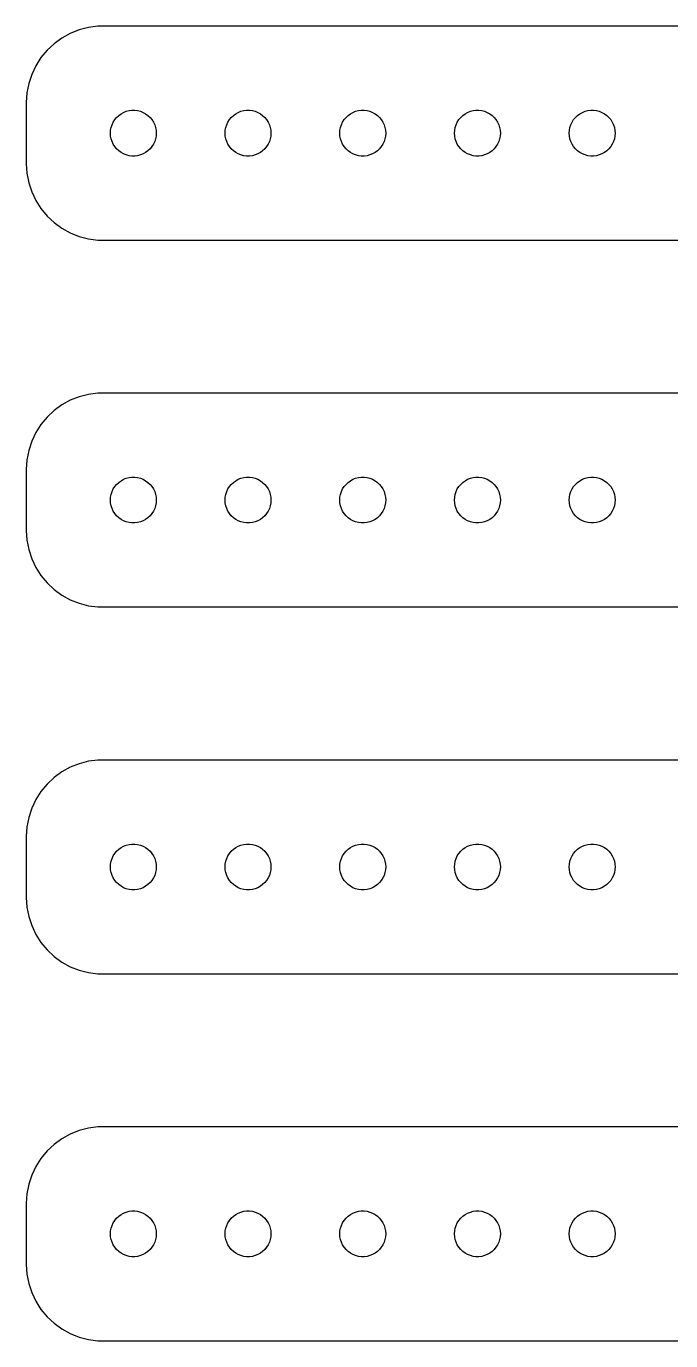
# Model space of a CAD drawing. Header units: metres. Extents: x -90 to 90, y 65 to 151.
# Drawn here: x -89.5 to -47.4, y 65 to 151 of the extents above; entities that cross this region are included whole.
import ezdxf

# ---------------------------------------------------------------- set-up
doc = ezdxf.new("R2010")
doc.units = ezdxf.units.M

msp = doc.modelspace()

# ---------------------------------------------------------------- linework, layer by layer
for p, q in [((-86.6289, 150.524), (-87.1791, 150.222)), ((-86.0451, 150.755), (-86.6289, 150.524)), ((-85.4369, 150.911), (-86.0451, 150.755)), ((-84.8139, 150.99), (-85.4369, 150.911)), ((84.8139, 150.99), (-84.8139, 150.99)), ((-87.6871, 149.853), (-88.1448, 149.423)), ((-87.1791, 150.222), (-87.6871, 149.853)), ((-88.5451, 148.939), (-88.8815, 148.409)), ((-88.1448, 149.423), (-88.5451, 148.939)), ((-88.8815, 148.409), (-89.1489, 147.841)), ((-89.3429, 147.243), (-89.4606, 146.627)), ((-89.1489, 147.841), (-89.3429, 147.243)), ((-89.4606, 146.627), (-89.5, 146)), ((-89.5, 146), (-89.5, 142)), ((-83.3037, 145.266), (-83.1387, 145.357)), ((-83.1387, 145.357), (-82.9635, 145.427)), ((-82.9635, 145.427), (-82.7811, 145.473)), ((-82.7811, 145.473), (-82.5942, 145.497)), ((-82.5942, 145.497), (-82.4058, 145.497)), ((-82.4058, 145.497), (-82.2189, 145.473)), ((-82.2189, 145.473), (-82.0365, 145.427)), ((-82.0365, 145.427), (-81.8613, 145.357)), ((-81.8613, 145.357), (-81.6963, 145.266)), ((-75.8037, 145.266), (-75.6387, 145.357)), ((-75.6387, 145.357), (-75.4635, 145.427)), ((-75.4635, 145.427), (-75.2811, 145.473)), ((-75.2811, 145.473), (-75.0942, 145.497)), ((-75.0942, 145.497), (-74.9058, 145.497)), ((-74.9058, 145.497), (-74.7189, 145.473)), ((-74.7189, 145.473), (-74.5365, 145.427)), ((-74.5365, 145.427), (-74.3613, 145.357)), ((-74.3613, 145.357), (-74.1963, 145.266)), ((-68.3037, 145.266), (-68.1387, 145.357)), ((-68.1387, 145.357), (-67.9635, 145.427)), ((-67.9635, 145.427), (-67.7811, 145.473)), ((-67.7811, 145.473), (-67.5942, 145.497)), ((-67.5942, 145.497), (-67.4058, 145.497)), ((-67.4058, 145.497), (-67.2189, 145.473)), ((-67.2189, 145.473), (-67.0365, 145.427)), ((-67.0365, 145.427), (-66.8613, 145.357)), ((-66.8613, 145.357), (-66.6963, 145.266)), ((-60.8037, 145.266), (-60.6387, 145.357)), ((-60.6387, 145.357), (-60.4635, 145.427)), ((-60.4635, 145.427), (-60.2811, 145.473)), ((-60.2811, 145.473), (-60.0942, 145.497)), ((-60.0942, 145.497), (-59.9058, 145.497)), ((-59.9058, 145.497), (-59.7189, 145.473)), ((-59.7189, 145.473), (-59.5365, 145.427)), ((-59.5365, 145.427), (-59.3613, 145.357)), ((-59.3613, 145.357), (-59.1963, 145.266)), ((-53.3037, 145.266), (-53.1387, 145.357)), ((-53.1387, 145.357), (-52.9635, 145.427)), ((-52.9635, 145.427), (-52.7811, 145.473)), ((-52.7811, 145.473), (-52.5942, 145.497)), ((-52.5942, 145.497), (-52.4058, 145.497)), ((-52.4058, 145.497), (-52.2189, 145.473)), ((-52.2189, 145.473), (-52.0365, 145.427)), ((-52.0365, 145.427), (-51.8613, 145.357)), ((-51.8613, 145.357), (-51.6963, 145.266)), ((-83.9529, 144.373), (-83.8947, 144.552)), ((-83.8947, 144.552), (-83.8145, 144.723)), ((-83.8145, 144.723), (-83.7135, 144.882)), ((-83.7135, 144.882), (-83.5934, 145.027)), ((-83.5934, 145.027), (-83.4561, 145.156)), ((-83.4561, 145.156), (-83.3037, 145.266)), ((-81.6963, 145.266), (-81.5439, 145.156)), ((-81.5439, 145.156), (-81.4065, 145.027)), ((-81.4065, 145.027), (-81.2865, 144.882)), ((-81.2865, 144.882), (-81.1855, 144.723)), ((-81.1855, 144.723), (-81.1053, 144.552)), ((-81.1053, 144.552), (-81.0471, 144.373)), ((-76.4529, 144.373), (-76.3947, 144.552)), ((-76.3947, 144.552), (-76.3145, 144.723)), ((-76.3145, 144.723), (-76.2135, 144.882)), ((-76.2135, 144.882), (-76.0934, 145.027)), ((-76.0934, 145.027), (-75.9561, 145.156)), ((-75.9561, 145.156), (-75.8037, 145.266)), ((-74.1963, 145.266), (-74.0439, 145.156)), ((-74.0439, 145.156), (-73.9065, 145.027)), ((-73.9065, 145.027), (-73.7865, 144.882)), ((-73.7865, 144.882), (-73.6855, 144.723)), ((-73.6855, 144.723), (-73.6053, 144.552)), ((-73.6053, 144.552), (-73.5471, 144.373)), ((-68.9529, 144.373), (-68.8947, 144.552)), ((-68.8947, 144.552), (-68.8145, 144.723)), ((-68.8145, 144.723), (-68.7135, 144.882)), ((-68.7135, 144.882), (-68.5934, 145.027)), ((-68.5934, 145.027), (-68.4561, 145.156)), ((-68.4561, 145.156), (-68.3037, 145.266)), ((-66.6963, 145.266), (-66.5439, 145.156)), ((-66.5439, 145.156), (-66.4065, 145.027)), ((-66.4065, 145.027), (-66.2865, 144.882)), ((-66.2865, 144.882), (-66.1855, 144.723)), ((-66.1855, 144.723), (-66.1053, 144.552)), ((-66.1053, 144.552), (-66.0471, 144.373)), ((-61.4529, 144.373), (-61.3947, 144.552)), ((-61.3947, 144.552), (-61.3145, 144.723)), ((-61.3145, 144.723), (-61.2135, 144.882)), ((-61.2135, 144.882), (-61.0934, 145.027)), ((-61.0934, 145.027), (-60.9561, 145.156)), ((-60.9561, 145.156), (-60.8037, 145.266)), ((-59.1963, 145.266), (-59.0439, 145.156)), ((-59.0439, 145.156), (-58.9065, 145.027)), ((-58.9065, 145.027), (-58.7865, 144.882)), ((-58.7865, 144.882), (-58.6855, 144.723)), ((-58.6855, 144.723), (-58.6053, 144.552)), ((-58.6053, 144.552), (-58.5471, 144.373)), ((-53.9529, 144.373), (-53.8947, 144.552)), ((-53.8947, 144.552), (-53.8145, 144.723)), ((-53.8145, 144.723), (-53.7135, 144.882)), ((-53.7135, 144.882), (-53.5934, 145.027)), ((-53.5934, 145.027), (-53.4561, 145.156)), ((-53.4561, 145.156), (-53.3037, 145.266)), ((-51.6963, 145.266), (-51.5439, 145.156)), ((-51.5439, 145.156), (-51.4065, 145.027)), ((-51.4065, 145.027), (-51.2865, 144.882)), ((-51.2865, 144.882), (-51.1855, 144.723)), ((-51.1855, 144.723), (-51.1053, 144.552)), ((-51.1053, 144.552), (-51.0471, 144.373)), ((-84, 144), (-83.9882, 144.188)), ((-83.9882, 143.812), (-84, 144)), ((-83.9882, 144.188), (-83.9529, 144.373)), ((-83.9529, 143.627), (-83.9882, 143.812)), ((-83.8947, 143.448), (-83.9529, 143.627)), ((-81.0471, 143.627), (-81.1053, 143.448)), ((-81.0471, 144.373), (-81.0118, 144.188)), ((-81.0118, 143.812), (-81.0471, 143.627)), ((-81.0118, 144.188), (-81, 144)), ((-81, 144), (-81.0118, 143.812)), ((-76.5, 144), (-76.4882, 144.188)), ((-76.4882, 143.812), (-76.5, 144)), ((-76.4882, 144.188), (-76.4529, 144.373)), ((-76.4529, 143.627), (-76.4882, 143.812)), ((-76.3947, 143.448), (-76.4529, 143.627)), ((-73.5471, 143.627), (-73.6053, 143.448)), ((-73.5471, 144.373), (-73.5118, 144.188)), ((-73.5118, 143.812), (-73.5471, 143.627)), ((-73.5118, 144.188), (-73.5, 144)), ((-73.5, 144), (-73.5118, 143.812)), ((-69, 144), (-68.9882, 144.188)), ((-68.9882, 143.812), (-69, 144)), ((-68.9882, 144.188), (-68.9529, 144.373)), ((-68.9529, 143.627), (-68.9882, 143.812)), ((-68.8947, 143.448), (-68.9529, 143.627)), ((-66.0471, 143.627), (-66.1053, 143.448)), ((-66.0471, 144.373), (-66.0118, 144.188)), ((-66.0118, 143.812), (-66.0471, 143.627)), ((-66.0118, 144.188), (-66, 144)), ((-66, 144), (-66.0118, 143.812)), ((-61.5, 144), (-61.4882, 144.188)), ((-61.4882, 143.812), (-61.5, 144)), ((-61.4882, 144.188), (-61.4529, 144.373)), ((-61.4529, 143.627), (-61.4882, 143.812)), ((-61.3947, 143.448), (-61.4529, 143.627)), ((-58.5471, 143.627), (-58.6053, 143.448)), ((-58.5471, 144.373), (-58.5118, 144.188)), ((-58.5118, 143.812), (-58.5471, 143.627)), ((-58.5118, 144.188), (-58.5, 144)), ((-58.5, 144), (-58.5118, 143.812)), ((-54, 144), (-53.9882, 144.188)), ((-53.9882, 143.812), (-54, 144)), ((-53.9882, 144.188), (-53.9529, 144.373)), ((-53.9529, 143.627), (-53.9882, 143.812)), ((-53.8947, 143.448), (-53.9529, 143.627)), ((-51.0471, 143.627), (-51.1053, 143.448)), ((-51.0471, 144.373), (-51.0118, 144.188)), ((-51.0118, 143.812), (-51.0471, 143.627)), ((-51.0118, 144.188), (-51, 144)), ((-51, 144), (-51.0118, 143.812)), ((-83.8145, 143.277), (-83.8947, 143.448)), ((-83.7135, 143.118), (-83.8145, 143.277)), ((-83.5934, 142.973), (-83.7135, 143.118)), ((-83.4561, 142.844), (-83.5934, 142.973)), ((-83.3037, 142.734), (-83.4561, 142.844)), ((-83.1387, 142.643), (-83.3037, 142.734)), ((-81.6963, 142.734), (-81.8613, 142.643)), ((-81.5439, 142.844), (-81.6963, 142.734)), ((-81.4065, 142.973), (-81.5439, 142.844)), ((-81.2865, 143.118), (-81.4065, 142.973)), ((-81.1855, 143.277), (-81.2865, 143.118)), ((-81.1053, 143.448), (-81.1855, 143.277)), ((-76.3145, 143.277), (-76.3947, 143.448)), ((-76.2135, 143.118), (-76.3145, 143.277)), ((-76.0934, 142.973), (-76.2135, 143.118)), ((-75.9561, 142.844), (-76.0934, 142.973)), ((-75.8037, 142.734), (-75.9561, 142.844)), ((-75.6387, 142.643), (-75.8037, 142.734)), ((-74.1963, 142.734), (-74.3613, 142.643)), ((-74.0439, 142.844), (-74.1963, 142.734)), ((-73.9065, 142.973), (-74.0439, 142.844)), ((-73.7865, 143.118), (-73.9065, 142.973)), ((-73.6855, 143.277), (-73.7865, 143.118)), ((-73.6053, 143.448), (-73.6855, 143.277)), ((-68.8145, 143.277), (-68.8947, 143.448)), ((-68.7135, 143.118), (-68.8145, 143.277)), ((-68.5934, 142.973), (-68.7135, 143.118)), ((-68.4561, 142.844), (-68.5934, 142.973)), ((-68.3037, 142.734), (-68.4561, 142.844)), ((-68.1387, 142.643), (-68.3037, 142.734)), ((-66.6963, 142.734), (-66.8613, 142.643)), ((-66.5439, 142.844), (-66.6963, 142.734)), ((-66.4065, 142.973), (-66.5439, 142.844)), ((-66.2865, 143.118), (-66.4065, 142.973)), ((-66.1855, 143.277), (-66.2865, 143.118)), ((-66.1053, 143.448), (-66.1855, 143.277)), ((-61.3145, 143.277), (-61.3947, 143.448)), ((-61.2135, 143.118), (-61.3145, 143.277)), ((-61.0934, 142.973), (-61.2135, 143.118)), ((-60.9561, 142.844), (-61.0934, 142.973)), ((-60.8037, 142.734), (-60.9561, 142.844)), ((-60.6387, 142.643), (-60.8037, 142.734)), ((-59.1963, 142.734), (-59.3613, 142.643)), ((-59.0439, 142.844), (-59.1963, 142.734)), ((-58.9065, 142.973), (-59.0439, 142.844)), ((-58.7865, 143.118), (-58.9065, 142.973)), ((-58.6855, 143.277), (-58.7865, 143.118)), ((-58.6053, 143.448), (-58.6855, 143.277)), ((-53.8145, 143.277), (-53.8947, 143.448)), ((-53.7135, 143.118), (-53.8145, 143.277)), ((-53.5934, 142.973), (-53.7135, 143.118)), ((-53.4561, 142.844), (-53.5934, 142.973)), ((-53.3037, 142.734), (-53.4561, 142.844)), ((-53.1387, 142.643), (-53.3037, 142.734)), ((-51.6963, 142.734), (-51.8613, 142.643)), ((-51.5439, 142.844), (-51.6963, 142.734)), ((-51.4065, 142.973), (-51.5439, 142.844)), ((-51.2865, 143.118), (-51.4065, 142.973)), ((-51.1855, 143.277), (-51.2865, 143.118)), ((-51.1053, 143.448), (-51.1855, 143.277)), ((-89.5, 142), (-89.4606, 141.373)), ((-82.9635, 142.573), (-83.1387, 142.643)), ((-82.7811, 142.527), (-82.9635, 142.573)), ((-82.5942, 142.503), (-82.7811, 142.527)), ((-82.4058, 142.503), (-82.5942, 142.503)), ((-82.2189, 142.527), (-82.4058, 142.503)), ((-82.0365, 142.573), (-82.2189, 142.527)), ((-81.8613, 142.643), (-82.0365, 142.573)), ((-75.4635, 142.573), (-75.6387, 142.643)), ((-75.2811, 142.527), (-75.4635, 142.573)), ((-75.0942, 142.503), (-75.2811, 142.527)), ((-74.9058, 142.503), (-75.0942, 142.503)), ((-74.7189, 142.527), (-74.9058, 142.503)), ((-74.5365, 142.573), (-74.7189, 142.527)), ((-74.3613, 142.643), (-74.5365, 142.573)), ((-67.9635, 142.573), (-68.1387, 142.643)), ((-67.7811, 142.527), (-67.9635, 142.573)), ((-67.5942, 142.503), (-67.7811, 142.527)), ((-67.4058, 142.503), (-67.5942, 142.503)), ((-67.2189, 142.527), (-67.4058, 142.503)), ((-67.0365, 142.573), (-67.2189, 142.527)), ((-66.8613, 142.643), (-67.0365, 142.573)), ((-60.4635, 142.573), (-60.6387, 142.643)), ((-60.2811, 142.527), (-60.4635, 142.573)), ((-60.0942, 142.503), (-60.2811, 142.527)), ((-59.9058, 142.503), (-60.0942, 142.503)), ((-59.7189, 142.527), (-59.9058, 142.503)), ((-59.5365, 142.573), (-59.7189, 142.527)), ((-59.3613, 142.643), (-59.5365, 142.573)), ((-52.9635, 142.573), (-53.1387, 142.643)), ((-52.7811, 142.527), (-52.9635, 142.573)), ((-52.5942, 142.503), (-52.7811, 142.527)), ((-52.4058, 142.503), (-52.5942, 142.503)), ((-52.2189, 142.527), (-52.4058, 142.503)), ((-52.0365, 142.573), (-52.2189, 142.527)), ((-51.8613, 142.643), (-52.0365, 142.573)), ((-89.4606, 141.373), (-89.3429, 140.757)), ((-89.3429, 140.757), (-89.1489, 140.159)), ((-89.1489, 140.159), (-88.8815, 139.591)), ((-88.8815, 139.591), (-88.5451, 139.061)), ((-88.5451, 139.061), (-88.1448, 138.577)), ((-88.1448, 138.577), (-87.6871, 138.147)), ((-87.6871, 138.147), (-87.1791, 137.778)), ((-87.1791, 137.778), (-86.6289, 137.476)), ((-86.6289, 137.476), (-86.0451, 137.245)), ((-86.0451, 137.245), (-85.4369, 137.089)), ((-85.4369, 137.089), (-84.8139, 137.01)), ((-84.8139, 137.01), (84.8139, 137.01)), ((-86.6289, 126.524), (-87.1791, 126.222)), ((-86.0451, 126.755), (-86.6289, 126.524)), ((-85.4369, 126.911), (-86.0451, 126.755)), ((-84.8139, 126.99), (-85.4369, 126.911)), ((84.8139, 126.99), (-84.8139, 126.99)), ((-87.6871, 125.853), (-88.1448, 125.423)), ((-87.1791, 126.222), (-87.6871, 125.853)), ((-88.5451, 124.939), (-88.8815, 124.409)), ((-88.1448, 125.423), (-88.5451, 124.939)), ((-89.1489, 123.841), (-89.3429, 123.243)), ((-88.8815, 124.409), (-89.1489, 123.841)), ((-89.3429, 123.243), (-89.4606, 122.627)), ((-89.4606, 122.627), (-89.5, 122)), ((-89.5, 122), (-89.5, 118)), ((-83.4561, 121.156), (-83.3037, 121.266)), ((-83.3037, 121.266), (-83.1387, 121.357)), ((-83.1387, 121.357), (-82.9635, 121.427)), ((-82.9635, 121.427), (-82.7811, 121.473)), ((-82.7811, 121.473), (-82.5942, 121.497)), ((-82.5942, 121.497), (-82.4058, 121.497)), ((-82.4058, 121.497), (-82.2189, 121.473)), ((-82.2189, 121.473), (-82.0365, 121.427)), ((-82.0365, 121.427), (-81.8613, 121.357)), ((-81.8613, 121.357), (-81.6963, 121.266)), ((-81.6963, 121.266), (-81.5439, 121.156)), ((-75.9561, 121.156), (-75.8037, 121.266)), ((-75.8037, 121.266), (-75.6387, 121.357)), ((-75.6387, 121.357), (-75.4635, 121.427)), ((-75.4635, 121.427), (-75.2811, 121.473)), ((-75.2811, 121.473), (-75.0942, 121.497)), ((-75.0942, 121.497), (-74.9058, 121.497)), ((-74.9058, 121.497), (-74.7189, 121.473)), ((-74.7189, 121.473), (-74.5365, 121.427)), ((-74.5365, 121.427), (-74.3613, 121.357)), ((-74.3613, 121.357), (-74.1963, 121.266)), ((-74.1963, 121.266), (-74.0439, 121.156)), ((-68.4561, 121.156), (-68.3037, 121.266)), ((-68.3037, 121.266), (-68.1387, 121.357)), ((-68.1387, 121.357), (-67.9635, 121.427)), ((-67.9635, 121.427), (-67.7811, 121.473)), ((-67.7811, 121.473), (-67.5942, 121.497)), ((-67.5942, 121.497), (-67.4058, 121.497)), ((-67.4058, 121.497), (-67.2189, 121.473)), ((-67.2189, 121.473), (-67.0365, 121.427)), ((-67.0365, 121.427), (-66.8613, 121.357)), ((-66.8613, 121.357), (-66.6963, 121.266)), ((-66.6963, 121.266), (-66.5439, 121.156)), ((-60.9561, 121.156), (-60.8037, 121.266)), ((-60.8037, 121.266), (-60.6387, 121.357)), ((-60.6387, 121.357), (-60.4635, 121.427)), ((-60.4635, 121.427), (-60.2811, 121.473)), ((-60.2811, 121.473), (-60.0942, 121.497)), ((-60.0942, 121.497), (-59.9058, 121.497)), ((-59.9058, 121.497), (-59.7189, 121.473)), ((-59.7189, 121.473), (-59.5365, 121.427)), ((-59.5365, 121.427), (-59.3613, 121.357)), ((-59.3613, 121.357), (-59.1963, 121.266)), ((-59.1963, 121.266), (-59.0439, 121.156)), ((-53.4561, 121.156), (-53.3037, 121.266)), ((-53.3037, 121.266), (-53.1387, 121.357)), ((-53.1387, 121.357), (-52.9635, 121.427)), ((-52.9635, 121.427), (-52.7811, 121.473)), ((-52.7811, 121.473), (-52.5942, 121.497)), ((-52.5942, 121.497), (-52.4058, 121.497)), ((-52.4058, 121.497), (-52.2189, 121.473)), ((-52.2189, 121.473), (-52.0365, 121.427)), ((-52.0365, 121.427), (-51.8613, 121.357)), ((-51.8613, 121.357), (-51.6963, 121.266)), ((-51.6963, 121.266), (-51.5439, 121.156)), ((-83.9882, 120.188), (-83.9529, 120.373)), ((-83.9529, 120.373), (-83.8947, 120.552)), ((-83.8947, 120.552), (-83.8145, 120.723)), ((-83.8145, 120.723), (-83.7135, 120.882)), ((-83.7135, 120.882), (-83.5934, 121.027)), ((-83.5934, 121.027), (-83.4561, 121.156)), ((-81.5439, 121.156), (-81.4065, 121.027)), ((-81.4065, 121.027), (-81.2865, 120.882)), ((-81.2865, 120.882), (-81.1855, 120.723)), ((-81.1855, 120.723), (-81.1053, 120.552)), ((-81.1053, 120.552), (-81.0471, 120.373)), ((-81.0471, 120.373), (-81.0118, 120.188)), ((-76.4882, 120.188), (-76.4529, 120.373)), ((-76.4529, 120.373), (-76.3947, 120.552)), ((-76.3947, 120.552), (-76.3145, 120.723)), ((-76.3145, 120.723), (-76.2135, 120.882)), ((-76.2135, 120.882), (-76.0934, 121.027)), ((-76.0934, 121.027), (-75.9561, 121.156)), ((-74.0439, 121.156), (-73.9065, 121.027)), ((-73.9065, 121.027), (-73.7865, 120.882)), ((-73.7865, 120.882), (-73.6855, 120.723)), ((-73.6855, 120.723), (-73.6053, 120.552)), ((-73.6053, 120.552), (-73.5471, 120.373)), ((-73.5471, 120.373), (-73.5118, 120.188)), ((-68.9882, 120.188), (-68.9529, 120.373)), ((-68.9529, 120.373), (-68.8947, 120.552)), ((-68.8947, 120.552), (-68.8145, 120.723)), ((-68.8145, 120.723), (-68.7135, 120.882)), ((-68.7135, 120.882), (-68.5934, 121.027)), ((-68.5934, 121.027), (-68.4561, 121.156)), ((-66.5439, 121.156), (-66.4065, 121.027)), ((-66.4065, 121.027), (-66.2865, 120.882)), ((-66.2865, 120.882), (-66.1855, 120.723)), ((-66.1855, 120.723), (-66.1053, 120.552)), ((-66.1053, 120.552), (-66.0471, 120.373)), ((-66.0471, 120.373), (-66.0118, 120.188)), ((-61.4882, 120.188), (-61.4529, 120.373)), ((-61.4529, 120.373), (-61.3947, 120.552)), ((-61.3947, 120.552), (-61.3145, 120.723)), ((-61.3145, 120.723), (-61.2135, 120.882)), ((-61.2135, 120.882), (-61.0934, 121.027)), ((-61.0934, 121.027), (-60.9561, 121.156)), ((-59.0439, 121.156), (-58.9065, 121.027)), ((-58.9065, 121.027), (-58.7865, 120.882)), ((-58.7865, 120.882), (-58.6855, 120.723)), ((-58.6855, 120.723), (-58.6053, 120.552)), ((-58.6053, 120.552), (-58.5471, 120.373)), ((-58.5471, 120.373), (-58.5118, 120.188)), ((-53.9882, 120.188), (-53.9529, 120.373)), ((-53.9529, 120.373), (-53.8947, 120.552)), ((-53.8947, 120.552), (-53.8145, 120.723)), ((-53.8145, 120.723), (-53.7135, 120.882)), ((-53.7135, 120.882), (-53.5934, 121.027)), ((-53.5934, 121.027), (-53.4561, 121.156)), ((-51.5439, 121.156), (-51.4065, 121.027)), ((-51.4065, 121.027), (-51.2865, 120.882)), ((-51.2865, 120.882), (-51.1855, 120.723)), ((-51.1855, 120.723), (-51.1053, 120.552)), ((-51.1053, 120.552), (-51.0471, 120.373)), ((-51.0471, 120.373), (-51.0118, 120.188)), ((-84, 120), (-83.9882, 120.188)), ((-83.9882, 119.812), (-84, 120)), ((-83.9529, 119.627), (-83.9882, 119.812)), ((-83.8947, 119.448), (-83.9529, 119.627)), ((-81.0471, 119.627), (-81.1053, 119.448)), ((-81.0118, 119.812), (-81.0471, 119.627)), ((-81.0118, 120.188), (-81, 120)), ((-81, 120), (-81.0118, 119.812)), ((-76.5, 120), (-76.4882, 120.188)), ((-76.4882, 119.812), (-76.5, 120)), ((-76.4529, 119.627), (-76.4882, 119.812)), ((-76.3947, 119.448), (-76.4529, 119.627)), ((-73.5471, 119.627), (-73.6053, 119.448)), ((-73.5118, 119.812), (-73.5471, 119.627)), ((-73.5118, 120.188), (-73.5, 120)), ((-73.5, 120), (-73.5118, 119.812)), ((-69, 120), (-68.9882, 120.188)), ((-68.9882, 119.812), (-69, 120)), ((-68.9529, 119.627), (-68.9882, 119.812)), ((-68.8947, 119.448), (-68.9529, 119.627)), ((-66.0471, 119.627), (-66.1053, 119.448)), ((-66.0118, 119.812), (-66.0471, 119.627)), ((-66.0118, 120.188), (-66, 120)), ((-66, 120), (-66.0118, 119.812)), ((-61.5, 120), (-61.4882, 120.188)), ((-61.4882, 119.812), (-61.5, 120)), ((-61.4529, 119.627), (-61.4882, 119.812)), ((-61.3947, 119.448), (-61.4529, 119.627)), ((-58.5471, 119.627), (-58.6053, 119.448)), ((-58.5118, 119.812), (-58.5471, 119.627)), ((-58.5118, 120.188), (-58.5, 120)), ((-58.5, 120), (-58.5118, 119.812)), ((-54, 120), (-53.9882, 120.188)), ((-53.9882, 119.812), (-54, 120)), ((-53.9529, 119.627), (-53.9882, 119.812)), ((-53.8947, 119.448), (-53.9529, 119.627)), ((-51.0471, 119.627), (-51.1053, 119.448)), ((-51.0118, 119.812), (-51.0471, 119.627)), ((-51.0118, 120.188), (-51, 120)), ((-51, 120), (-51.0118, 119.812)), ((-83.8145, 119.277), (-83.8947, 119.448)), ((-83.7135, 119.118), (-83.8145, 119.277)), ((-83.5934, 118.973), (-83.7135, 119.118)), ((-83.4561, 118.844), (-83.5934, 118.973)), ((-83.3037, 118.734), (-83.4561, 118.844)), ((-83.1387, 118.643), (-83.3037, 118.734)), ((-81.6963, 118.734), (-81.8613, 118.643)), ((-81.5439, 118.844), (-81.6963, 118.734)), ((-81.4065, 118.973), (-81.5439, 118.844)), ((-81.2865, 119.118), (-81.4065, 118.973)), ((-81.1855, 119.277), (-81.2865, 119.118)), ((-81.1053, 119.448), (-81.1855, 119.277)), ((-76.3145, 119.277), (-76.3947, 119.448)), ((-76.2135, 119.118), (-76.3145, 119.277)), ((-76.0934, 118.973), (-76.2135, 119.118)), ((-75.9561, 118.844), (-76.0934, 118.973)), ((-75.8037, 118.734), (-75.9561, 118.844)), ((-75.6387, 118.643), (-75.8037, 118.734)), ((-74.1963, 118.734), (-74.3613, 118.643)), ((-74.0439, 118.844), (-74.1963, 118.734)), ((-73.9065, 118.973), (-74.0439, 118.844)), ((-73.7865, 119.118), (-73.9065, 118.973)), ((-73.6855, 119.277), (-73.7865, 119.118)), ((-73.6053, 119.448), (-73.6855, 119.277)), ((-68.8145, 119.277), (-68.8947, 119.448)), ((-68.7135, 119.118), (-68.8145, 119.277)), ((-68.5934, 118.973), (-68.7135, 119.118)), ((-68.4561, 118.844), (-68.5934, 118.973)), ((-68.3037, 118.734), (-68.4561, 118.844)), ((-68.1387, 118.643), (-68.3037, 118.734)), ((-66.6963, 118.734), (-66.8613, 118.643)), ((-66.5439, 118.844), (-66.6963, 118.734)), ((-66.4065, 118.973), (-66.5439, 118.844)), ((-66.2865, 119.118), (-66.4065, 118.973)), ((-66.1855, 119.277), (-66.2865, 119.118)), ((-66.1053, 119.448), (-66.1855, 119.277)), ((-61.3145, 119.277), (-61.3947, 119.448)), ((-61.2135, 119.118), (-61.3145, 119.277)), ((-61.0934, 118.973), (-61.2135, 119.118)), ((-60.9561, 118.844), (-61.0934, 118.973)), ((-60.8037, 118.734), (-60.9561, 118.844)), ((-60.6387, 118.643), (-60.8037, 118.734)), ((-59.1963, 118.734), (-59.3613, 118.643)), ((-59.0439, 118.844), (-59.1963, 118.734)), ((-58.9065, 118.973), (-59.0439, 118.844)), ((-58.7865, 119.118), (-58.9065, 118.973)), ((-58.6855, 119.277), (-58.7865, 119.118)), ((-58.6053, 119.448), (-58.6855, 119.277)), ((-53.8145, 119.277), (-53.8947, 119.448)), ((-53.7135, 119.118), (-53.8145, 119.277)), ((-53.5934, 118.973), (-53.7135, 119.118)), ((-53.4561, 118.844), (-53.5934, 118.973)), ((-53.3037, 118.734), (-53.4561, 118.844)), ((-53.1387, 118.643), (-53.3037, 118.734)), ((-51.6963, 118.734), (-51.8613, 118.643)), ((-51.5439, 118.844), (-51.6963, 118.734)), ((-51.4065, 118.973), (-51.5439, 118.844)), ((-51.2865, 119.118), (-51.4065, 118.973)), ((-51.1855, 119.277), (-51.2865, 119.118)), ((-51.1053, 119.448), (-51.1855, 119.277)), ((-89.5, 118), (-89.4606, 117.373)), ((-82.9635, 118.573), (-83.1387, 118.643)), ((-82.7811, 118.527), (-82.9635, 118.573)), ((-82.5942, 118.503), (-82.7811, 118.527)), ((-82.4058, 118.503), (-82.5942, 118.503)), ((-82.2189, 118.527), (-82.4058, 118.503)), ((-82.0365, 118.573), (-82.2189, 118.527)), ((-81.8613, 118.643), (-82.0365, 118.573)), ((-75.4635, 118.573), (-75.6387, 118.643)), ((-75.2811, 118.527), (-75.4635, 118.573)), ((-75.0942, 118.503), (-75.2811, 118.527)), ((-74.9058, 118.503), (-75.0942, 118.503)), ((-74.7189, 118.527), (-74.9058, 118.503)), ((-74.5365, 118.573), (-74.7189, 118.527)), ((-74.3613, 118.643), (-74.5365, 118.573)), ((-67.9635, 118.573), (-68.1387, 118.643)), ((-67.7811, 118.527), (-67.9635, 118.573)), ((-67.5942, 118.503), (-67.7811, 118.527)), ((-67.4058, 118.503), (-67.5942, 118.503)), ((-67.2189, 118.527), (-67.4058, 118.503)), ((-67.0365, 118.573), (-67.2189, 118.527)), ((-66.8613, 118.643), (-67.0365, 118.573)), ((-60.4635, 118.573), (-60.6387, 118.643)), ((-60.2811, 118.527), (-60.4635, 118.573)), ((-60.0942, 118.503), (-60.2811, 118.527)), ((-59.9058, 118.503), (-60.0942, 118.503)), ((-59.7189, 118.527), (-59.9058, 118.503)), ((-59.5365, 118.573), (-59.7189, 118.527)), ((-59.3613, 118.643), (-59.5365, 118.573)), ((-52.9635, 118.573), (-53.1387, 118.643)), ((-52.7811, 118.527), (-52.9635, 118.573)), ((-52.5942, 118.503), (-52.7811, 118.527)), ((-52.4058, 118.503), (-52.5942, 118.503)), ((-52.2189, 118.527), (-52.4058, 118.503)), ((-52.0365, 118.573), (-52.2189, 118.527)), ((-51.8613, 118.643), (-52.0365, 118.573)), ((-89.4606, 117.373), (-89.3429, 116.757)), ((-89.3429, 116.757), (-89.1489, 116.159)), ((-89.1489, 116.159), (-88.8815, 115.591)), ((-88.8815, 115.591), (-88.5451, 115.061)), ((-88.5451, 115.061), (-88.1448, 114.577)), ((-88.1448, 114.577), (-87.6871, 114.147)), ((-87.6871, 114.147), (-87.1791, 113.778)), ((-87.1791, 113.778), (-86.6289, 113.476)), ((-86.6289, 113.476), (-86.0451, 113.245)), ((-86.0451, 113.245), (-85.4369, 113.089)), ((-85.4369, 113.089), (-84.8139, 113.01)), ((-84.8139, 113.01), (84.8139, 113.01)), ((-86.6289, 102.524), (-87.1791, 102.222)), ((-86.0451, 102.755), (-86.6289, 102.524)), ((-85.4369, 102.911), (-86.0451, 102.755)), ((-84.8139, 102.99), (-85.4369, 102.911)), ((84.8139, 102.99), (-84.8139, 102.99)), ((-87.6871, 101.853), (-88.1448, 101.423)), ((-87.1791, 102.222), (-87.6871, 101.853)), ((-88.5451, 100.939), (-88.8815, 100.409)), ((-88.1448, 101.423), (-88.5451, 100.939)), ((-89.1489, 99.8406), (-89.3429, 99.2434)), ((-88.8815, 100.409), (-89.1489, 99.8406)), ((-89.3429, 99.2434), (-89.4606, 98.6267)), ((-89.4606, 98.6267), (-89.5, 98)), ((-89.5, 98), (-89.5, 94)), ((-83.4561, 97.1558), (-83.3037, 97.2665)), ((-83.3037, 97.2665), (-83.1387, 97.3572)), ((-83.1387, 97.3572), (-82.9635, 97.4266)), ((-82.9635, 97.4266), (-82.7811, 97.4734)), ((-82.7811, 97.4734), (-82.5942, 97.497)), ((-82.5942, 97.497), (-82.4058, 97.497)), ((-82.4058, 97.497), (-82.2189, 97.4734)), ((-82.2189, 97.4734), (-82.0365, 97.4266)), ((-82.0365, 97.4266), (-81.8613, 97.3572)), ((-81.8613, 97.3572), (-81.6963, 97.2665)), ((-81.6963, 97.2665), (-81.5439, 97.1558)), ((-75.9561, 97.1558), (-75.8037, 97.2665)), ((-75.8037, 97.2665), (-75.6387, 97.3572)), ((-75.6387, 97.3572), (-75.4635, 97.4266)), ((-75.4635, 97.4266), (-75.2811, 97.4734)), ((-75.2811, 97.4734), (-75.0942, 97.497)), ((-75.0942, 97.497), (-74.9058, 97.497)), ((-74.9058, 97.497), (-74.7189, 97.4734)), ((-74.7189, 97.4734), (-74.5365, 97.4266)), ((-74.5365, 97.4266), (-74.3613, 97.3572)), ((-74.3613, 97.3572), (-74.1963, 97.2665)), ((-74.1963, 97.2665), (-74.0439, 97.1558)), ((-68.4561, 97.1558), (-68.3037, 97.2665)), ((-68.3037, 97.2665), (-68.1387, 97.3572)), ((-68.1387, 97.3572), (-67.9635, 97.4266)), ((-67.9635, 97.4266), (-67.7811, 97.4734)), ((-67.7811, 97.4734), (-67.5942, 97.497)), ((-67.5942, 97.497), (-67.4058, 97.497)), ((-67.4058, 97.497), (-67.2189, 97.4734)), ((-67.2189, 97.4734), (-67.0365, 97.4266)), ((-67.0365, 97.4266), (-66.8613, 97.3572)), ((-66.8613, 97.3572), (-66.6963, 97.2665)), ((-66.6963, 97.2665), (-66.5439, 97.1558)), ((-60.9561, 97.1558), (-60.8037, 97.2665)), ((-60.8037, 97.2665), (-60.6387, 97.3572)), ((-60.6387, 97.3572), (-60.4635, 97.4266)), ((-60.4635, 97.4266), (-60.2811, 97.4734)), ((-60.2811, 97.4734), (-60.0942, 97.497)), ((-60.0942, 97.497), (-59.9058, 97.497)), ((-59.9058, 97.497), (-59.7189, 97.4734)), ((-59.7189, 97.4734), (-59.5365, 97.4266)), ((-59.5365, 97.4266), (-59.3613, 97.3572)), ((-59.3613, 97.3572), (-59.1963, 97.2665)), ((-59.1963, 97.2665), (-59.0439, 97.1558)), ((-53.4561, 97.1558), (-53.3037, 97.2665)), ((-53.3037, 97.2665), (-53.1387, 97.3572)), ((-53.1387, 97.3572), (-52.9635, 97.4266)), ((-52.9635, 97.4266), (-52.7811, 97.4734)), ((-52.7811, 97.4734), (-52.5942, 97.497)), ((-52.5942, 97.497), (-52.4058, 97.497)), ((-52.4058, 97.497), (-52.2189, 97.4734)), ((-52.2189, 97.4734), (-52.0365, 97.4266)), ((-52.0365, 97.4266), (-51.8613, 97.3572)), ((-51.8613, 97.3572), (-51.6963, 97.2665)), ((-51.6963, 97.2665), (-51.5439, 97.1558)), ((-83.9882, 96.188), (-83.9529, 96.373)), ((-83.9529, 96.373), (-83.8947, 96.5522)), ((-83.8947, 96.5522), (-83.8145, 96.7226)), ((-83.8145, 96.7226), (-83.7135, 96.8817)), ((-83.7135, 96.8817), (-83.5934, 97.0268)), ((-83.5934, 97.0268), (-83.4561, 97.1558)), ((-81.5439, 97.1558), (-81.4065, 97.0268)), ((-81.4065, 97.0268), (-81.2865, 96.8817)), ((-81.2865, 96.8817), (-81.1855, 96.7226)), ((-81.1855, 96.7226), (-81.1053, 96.5522)), ((-81.1053, 96.5522), (-81.0471, 96.373)), ((-81.0471, 96.373), (-81.0118, 96.188)), ((-76.4882, 96.188), (-76.4529, 96.373)), ((-76.4529, 96.373), (-76.3947, 96.5522)), ((-76.3947, 96.5522), (-76.3145, 96.7226)), ((-76.3145, 96.7226), (-76.2135, 96.8817)), ((-76.2135, 96.8817), (-76.0934, 97.0268)), ((-76.0934, 97.0268), (-75.9561, 97.1558)), ((-74.0439, 97.1558), (-73.9065, 97.0268)), ((-73.9065, 97.0268), (-73.7865, 96.8817)), ((-73.7865, 96.8817), (-73.6855, 96.7226)), ((-73.6855, 96.7226), (-73.6053, 96.5522)), ((-73.6053, 96.5522), (-73.5471, 96.373)), ((-73.5471, 96.373), (-73.5118, 96.188)), ((-68.9882, 96.188), (-68.9529, 96.373)), ((-68.9529, 96.373), (-68.8947, 96.5522)), ((-68.8947, 96.5522), (-68.8145, 96.7226)), ((-68.8145, 96.7226), (-68.7135, 96.8817)), ((-68.7135, 96.8817), (-68.5934, 97.0268)), ((-68.5934, 97.0268), (-68.4561, 97.1558)), ((-66.5439, 97.1558), (-66.4065, 97.0268)), ((-66.4065, 97.0268), (-66.2865, 96.8817)), ((-66.2865, 96.8817), (-66.1855, 96.7226)), ((-66.1855, 96.7226), (-66.1053, 96.5522)), ((-66.1053, 96.5522), (-66.0471, 96.373)), ((-66.0471, 96.373), (-66.0118, 96.188)), ((-61.4882, 96.188), (-61.4529, 96.373)), ((-61.4529, 96.373), (-61.3947, 96.5522)), ((-61.3947, 96.5522), (-61.3145, 96.7226)), ((-61.3145, 96.7226), (-61.2135, 96.8817)), ((-61.2135, 96.8817), (-61.0934, 97.0268)), ((-61.0934, 97.0268), (-60.9561, 97.1558)), ((-59.0439, 97.1558), (-58.9065, 97.0268)), ((-58.9065, 97.0268), (-58.7865, 96.8817)), ((-58.7865, 96.8817), (-58.6855, 96.7226)), ((-58.6855, 96.7226), (-58.6053, 96.5522)), ((-58.6053, 96.5522), (-58.5471, 96.373)), ((-58.5471, 96.373), (-58.5118, 96.188)), ((-53.9882, 96.188), (-53.9529, 96.373)), ((-53.9529, 96.373), (-53.8947, 96.5522)), ((-53.8947, 96.5522), (-53.8145, 96.7226)), ((-53.8145, 96.7226), (-53.7135, 96.8817)), ((-53.7135, 96.8817), (-53.5934, 97.0268)), ((-53.5934, 97.0268), (-53.4561, 97.1558)), ((-51.5439, 97.1558), (-51.4065, 97.0268)), ((-51.4065, 97.0268), (-51.2865, 96.8817)), ((-51.2865, 96.8817), (-51.1855, 96.7226)), ((-51.1855, 96.7226), (-51.1053, 96.5522)), ((-51.1053, 96.5522), (-51.0471, 96.373)), ((-51.0471, 96.373), (-51.0118, 96.188)), ((-84, 96), (-83.9882, 96.188)), ((-83.9882, 95.812), (-84, 96)), ((-83.9529, 95.627), (-83.9882, 95.812)), ((-83.8947, 95.4478), (-83.9529, 95.627)), ((-83.8145, 95.2774), (-83.8947, 95.4478)), ((-81.1053, 95.4478), (-81.1855, 95.2774)), ((-81.0471, 95.627), (-81.1053, 95.4478)), ((-81.0118, 95.812), (-81.0471, 95.627)), ((-81.0118, 96.188), (-81, 96)), ((-81, 96), (-81.0118, 95.812)), ((-76.5, 96), (-76.4882, 96.188)), ((-76.4882, 95.812), (-76.5, 96)), ((-76.4529, 95.627), (-76.4882, 95.812)), ((-76.3947, 95.4478), (-76.4529, 95.627)), ((-76.3145, 95.2774), (-76.3947, 95.4478)), ((-73.6053, 95.4478), (-73.6855, 95.2774)), ((-73.5471, 95.627), (-73.6053, 95.4478)), ((-73.5118, 95.812), (-73.5471, 95.627)), ((-73.5118, 96.188), (-73.5, 96)), ((-73.5, 96), (-73.5118, 95.812)), ((-69, 96), (-68.9882, 96.188)), ((-68.9882, 95.812), (-69, 96)), ((-68.9529, 95.627), (-68.9882, 95.812)), ((-68.8947, 95.4478), (-68.9529, 95.627)), ((-68.8145, 95.2774), (-68.8947, 95.4478)), ((-66.1053, 95.4478), (-66.1855, 95.2774)), ((-66.0471, 95.627), (-66.1053, 95.4478)), ((-66.0118, 95.812), (-66.0471, 95.627)), ((-66.0118, 96.188), (-66, 96)), ((-66, 96), (-66.0118, 95.812)), ((-61.5, 96), (-61.4882, 96.188)), ((-61.4882, 95.812), (-61.5, 96)), ((-61.4529, 95.627), (-61.4882, 95.812)), ((-61.3947, 95.4478), (-61.4529, 95.627)), ((-61.3145, 95.2774), (-61.3947, 95.4478)), ((-58.6053, 95.4478), (-58.6855, 95.2774)), ((-58.5471, 95.627), (-58.6053, 95.4478)), ((-58.5118, 95.812), (-58.5471, 95.627)), ((-58.5118, 96.188), (-58.5, 96)), ((-58.5, 96), (-58.5118, 95.812)), ((-54, 96), (-53.9882, 96.188)), ((-53.9882, 95.812), (-54, 96)), ((-53.9529, 95.627), (-53.9882, 95.812)), ((-53.8947, 95.4478), (-53.9529, 95.627)), ((-53.8145, 95.2774), (-53.8947, 95.4478)), ((-51.1053, 95.4478), (-51.1855, 95.2774)), ((-51.0471, 95.627), (-51.1053, 95.4478)), ((-51.0118, 95.812), (-51.0471, 95.627)), ((-51.0118, 96.188), (-51, 96)), ((-51, 96), (-51.0118, 95.812)), ((-83.7135, 95.1183), (-83.8145, 95.2774)), ((-83.5934, 94.9732), (-83.7135, 95.1183)), ((-83.4561, 94.8442), (-83.5934, 94.9732)), ((-83.3037, 94.7335), (-83.4561, 94.8442)), ((-83.1387, 94.6428), (-83.3037, 94.7335)), ((-82.9635, 94.5734), (-83.1387, 94.6428)), ((-81.8613, 94.6428), (-82.0365, 94.5734)), ((-81.6963, 94.7335), (-81.8613, 94.6428)), ((-81.5439, 94.8442), (-81.6963, 94.7335)), ((-81.4065, 94.9732), (-81.5439, 94.8442)), ((-81.2865, 95.1183), (-81.4065, 94.9732)), ((-81.1855, 95.2774), (-81.2865, 95.1183)), ((-76.2135, 95.1183), (-76.3145, 95.2774)), ((-76.0934, 94.9732), (-76.2135, 95.1183)), ((-75.9561, 94.8442), (-76.0934, 94.9732)), ((-75.8037, 94.7335), (-75.9561, 94.8442)), ((-75.6387, 94.6428), (-75.8037, 94.7335)), ((-75.4635, 94.5734), (-75.6387, 94.6428)), ((-74.3613, 94.6428), (-74.5365, 94.5734)), ((-74.1963, 94.7335), (-74.3613, 94.6428)), ((-74.0439, 94.8442), (-74.1963, 94.7335)), ((-73.9065, 94.9732), (-74.0439, 94.8442)), ((-73.7865, 95.1183), (-73.9065, 94.9732)), ((-73.6855, 95.2774), (-73.7865, 95.1183)), ((-68.7135, 95.1183), (-68.8145, 95.2774)), ((-68.5934, 94.9732), (-68.7135, 95.1183)), ((-68.4561, 94.8442), (-68.5934, 94.9732)), ((-68.3037, 94.7335), (-68.4561, 94.8442)), ((-68.1387, 94.6428), (-68.3037, 94.7335)), ((-67.9635, 94.5734), (-68.1387, 94.6428)), ((-66.8613, 94.6428), (-67.0365, 94.5734)), ((-66.6963, 94.7335), (-66.8613, 94.6428)), ((-66.5439, 94.8442), (-66.6963, 94.7335)), ((-66.4065, 94.9732), (-66.5439, 94.8442)), ((-66.2865, 95.1183), (-66.4065, 94.9732)), ((-66.1855, 95.2774), (-66.2865, 95.1183)), ((-61.2135, 95.1183), (-61.3145, 95.2774)), ((-61.0934, 94.9732), (-61.2135, 95.1183)), ((-60.9561, 94.8442), (-61.0934, 94.9732)), ((-60.8037, 94.7335), (-60.9561, 94.8442)), ((-60.6387, 94.6428), (-60.8037, 94.7335)), ((-60.4635, 94.5734), (-60.6387, 94.6428)), ((-59.3613, 94.6428), (-59.5365, 94.5734)), ((-59.1963, 94.7335), (-59.3613, 94.6428)), ((-59.0439, 94.8442), (-59.1963, 94.7335)), ((-58.9065, 94.9732), (-59.0439, 94.8442)), ((-58.7865, 95.1183), (-58.9065, 94.9732)), ((-58.6855, 95.2774), (-58.7865, 95.1183)), ((-53.7135, 95.1183), (-53.8145, 95.2774)), ((-53.5934, 94.9732), (-53.7135, 95.1183)), ((-53.4561, 94.8442), (-53.5934, 94.9732)), ((-53.3037, 94.7335), (-53.4561, 94.8442)), ((-53.1387, 94.6428), (-53.3037, 94.7335)), ((-52.9635, 94.5734), (-53.1387, 94.6428)), ((-51.8613, 94.6428), (-52.0365, 94.5734)), ((-51.6963, 94.7335), (-51.8613, 94.6428)), ((-51.5439, 94.8442), (-51.6963, 94.7335)), ((-51.4065, 94.9732), (-51.5439, 94.8442)), ((-51.2865, 95.1183), (-51.4065, 94.9732)), ((-51.1855, 95.2774), (-51.2865, 95.1183)), ((-89.5, 94), (-89.4606, 93.3733)), ((-82.7811, 94.5266), (-82.9635, 94.5734)), ((-82.5942, 94.503), (-82.7811, 94.5266)), ((-82.4058, 94.503), (-82.5942, 94.503)), ((-82.2189, 94.5266), (-82.4058, 94.503)), ((-82.0365, 94.5734), (-82.2189, 94.5266)), ((-75.2811, 94.5266), (-75.4635, 94.5734)), ((-75.0942, 94.503), (-75.2811, 94.5266)), ((-74.9058, 94.503), (-75.0942, 94.503)), ((-74.7189, 94.5266), (-74.9058, 94.503)), ((-74.5365, 94.5734), (-74.7189, 94.5266)), ((-67.7811, 94.5266), (-67.9635, 94.5734)), ((-67.5942, 94.503), (-67.7811, 94.5266)), ((-67.4058, 94.503), (-67.5942, 94.503)), ((-67.2189, 94.5266), (-67.4058, 94.503)), ((-67.0365, 94.5734), (-67.2189, 94.5266)), ((-60.2811, 94.5266), (-60.4635, 94.5734)), ((-60.0942, 94.503), (-60.2811, 94.5266)), ((-59.9058, 94.503), (-60.0942, 94.503)), ((-59.7189, 94.5266), (-59.9058, 94.503)), ((-59.5365, 94.5734), (-59.7189, 94.5266)), ((-52.7811, 94.5266), (-52.9635, 94.5734)), ((-52.5942, 94.503), (-52.7811, 94.5266)), ((-52.4058, 94.503), (-52.5942, 94.503)), ((-52.2189, 94.5266), (-52.4058, 94.503)), ((-52.0365, 94.5734), (-52.2189, 94.5266)), ((-89.4606, 93.3733), (-89.3429, 92.7566)), ((-89.3429, 92.7566), (-89.1489, 92.1594)), ((-89.1489, 92.1594), (-88.8815, 91.5912)), ((-88.8815, 91.5912), (-88.5451, 91.0611)), ((-88.5451, 91.0611), (-88.1448, 90.5773)), ((-88.1448, 90.5773), (-87.6871, 90.1474)), ((-87.6871, 90.1474), (-87.1791, 89.7784)), ((-87.1791, 89.7784), (-86.6289, 89.4759)), ((-86.6289, 89.4759), (-86.0451, 89.2447)), ((-86.0451, 89.2447), (-85.4369, 89.0886)), ((-85.4369, 89.0886), (-84.8139, 89.0099)), ((-84.8139, 89.0099), (84.8139, 89.0099)), ((-86.6289, 78.5241), (-87.1791, 78.2216)), ((-86.0451, 78.7553), (-86.6289, 78.5241)), ((-85.4369, 78.9114), (-86.0451, 78.7553)), ((-84.8139, 78.9901), (-85.4369, 78.9114)), ((84.8139, 78.9901), (-84.8139, 78.9901)), ((-88.1448, 77.4227), (-88.5451, 76.9389)), ((-87.6871, 77.8526), (-88.1448, 77.4227)), ((-87.1791, 78.2216), (-87.6871, 77.8526)), ((-88.5451, 76.9389), (-88.8815, 76.4088)), ((-89.1489, 75.8406), (-89.3429, 75.2434)), ((-88.8815, 76.4088), (-89.1489, 75.8406)), ((-89.3429, 75.2434), (-89.4606, 74.6267)), ((-89.4606, 74.6267), (-89.5, 74)), ((-89.5, 74), (-89.5, 70)), ((-83.5934, 73.0268), (-83.4561, 73.1558)), ((-83.4561, 73.1558), (-83.3037, 73.2665)), ((-83.3037, 73.2665), (-83.1387, 73.3572)), ((-83.1387, 73.3572), (-82.9635, 73.4266)), ((-82.9635, 73.4266), (-82.7811, 73.4734)), ((-82.7811, 73.4734), (-82.5942, 73.497)), ((-82.5942, 73.497), (-82.4058, 73.497)), ((-82.4058, 73.497), (-82.2189, 73.4734)), ((-82.2189, 73.4734), (-82.0365, 73.4266)), ((-82.0365, 73.4266), (-81.8613, 73.3572)), ((-81.8613, 73.3572), (-81.6963, 73.2665)), ((-81.6963, 73.2665), (-81.5439, 73.1558)), ((-81.5439, 73.1558), (-81.4065, 73.0268)), ((-76.0934, 73.0268), (-75.9561, 73.1558)), ((-75.9561, 73.1558), (-75.8037, 73.2665)), ((-75.8037, 73.2665), (-75.6387, 73.3572)), ((-75.6387, 73.3572), (-75.4635, 73.4266)), ((-75.4635, 73.4266), (-75.2811, 73.4734)), ((-75.2811, 73.4734), (-75.0942, 73.497)), ((-75.0942, 73.497), (-74.9058, 73.497)), ((-74.9058, 73.497), (-74.7189, 73.4734)), ((-74.7189, 73.4734), (-74.5365, 73.4266)), ((-74.5365, 73.4266), (-74.3613, 73.3572)), ((-74.3613, 73.3572), (-74.1963, 73.2665)), ((-74.1963, 73.2665), (-74.0439, 73.1558)), ((-74.0439, 73.1558), (-73.9065, 73.0268)), ((-68.5934, 73.0268), (-68.4561, 73.1558)), ((-68.4561, 73.1558), (-68.3037, 73.2665)), ((-68.3037, 73.2665), (-68.1387, 73.3572)), ((-68.1387, 73.3572), (-67.9635, 73.4266)), ((-67.9635, 73.4266), (-67.7811, 73.4734)), ((-67.7811, 73.4734), (-67.5942, 73.497)), ((-67.5942, 73.497), (-67.4058, 73.497)), ((-67.4058, 73.497), (-67.2189, 73.4734)), ((-67.2189, 73.4734), (-67.0365, 73.4266)), ((-67.0365, 73.4266), (-66.8613, 73.3572)), ((-66.8613, 73.3572), (-66.6963, 73.2665)), ((-66.6963, 73.2665), (-66.5439, 73.1558)), ((-66.5439, 73.1558), (-66.4065, 73.0268)), ((-61.0934, 73.0268), (-60.9561, 73.1558)), ((-60.9561, 73.1558), (-60.8037, 73.2665)), ((-60.8037, 73.2665), (-60.6387, 73.3572)), ((-60.6387, 73.3572), (-60.4635, 73.4266)), ((-60.4635, 73.4266), (-60.2811, 73.4734)), ((-60.2811, 73.4734), (-60.0942, 73.497)), ((-60.0942, 73.497), (-59.9058, 73.497)), ((-59.9058, 73.497), (-59.7189, 73.4734)), ((-59.7189, 73.4734), (-59.5365, 73.4266)), ((-59.5365, 73.4266), (-59.3613, 73.3572)), ((-59.3613, 73.3572), (-59.1963, 73.2665)), ((-59.1963, 73.2665), (-59.0439, 73.1558)), ((-59.0439, 73.1558), (-58.9065, 73.0268)), ((-53.5934, 73.0268), (-53.4561, 73.1558)), ((-53.4561, 73.1558), (-53.3037, 73.2665)), ((-53.3037, 73.2665), (-53.1387, 73.3572)), ((-53.1387, 73.3572), (-52.9635, 73.4266)), ((-52.9635, 73.4266), (-52.7811, 73.4734)), ((-52.7811, 73.4734), (-52.5942, 73.497)), ((-52.5942, 73.497), (-52.4058, 73.497)), ((-52.4058, 73.497), (-52.2189, 73.4734)), ((-52.2189, 73.4734), (-52.0365, 73.4266)), ((-52.0365, 73.4266), (-51.8613, 73.3572)), ((-51.8613, 73.3572), (-51.6963, 73.2665)), ((-51.6963, 73.2665), (-51.5439, 73.1558)), ((-51.5439, 73.1558), (-51.4065, 73.0268)), ((-83.9882, 72.188), (-83.9529, 72.373)), ((-83.9529, 72.373), (-83.8947, 72.5522)), ((-83.8947, 72.5522), (-83.8145, 72.7226)), ((-83.8145, 72.7226), (-83.7135, 72.8817)), ((-83.7135, 72.8817), (-83.5934, 73.0268)), ((-81.4065, 73.0268), (-81.2865, 72.8817)), ((-81.2865, 72.8817), (-81.1855, 72.7226)), ((-81.1855, 72.7226), (-81.1053, 72.5522)), ((-81.1053, 72.5522), (-81.0471, 72.373)), ((-81.0471, 72.373), (-81.0118, 72.188)), ((-76.4882, 72.188), (-76.4529, 72.373)), ((-76.4529, 72.373), (-76.3947, 72.5522)), ((-76.3947, 72.5522), (-76.3145, 72.7226)), ((-76.3145, 72.7226), (-76.2135, 72.8817)), ((-76.2135, 72.8817), (-76.0934, 73.0268)), ((-73.9065, 73.0268), (-73.7865, 72.8817)), ((-73.7865, 72.8817), (-73.6855, 72.7226)), ((-73.6855, 72.7226), (-73.6053, 72.5522)), ((-73.6053, 72.5522), (-73.5471, 72.373)), ((-73.5471, 72.373), (-73.5118, 72.188)), ((-68.9882, 72.188), (-68.9529, 72.373)), ((-68.9529, 72.373), (-68.8947, 72.5522)), ((-68.8947, 72.5522), (-68.8145, 72.7226)), ((-68.8145, 72.7226), (-68.7135, 72.8817)), ((-68.7135, 72.8817), (-68.5934, 73.0268)), ((-66.4065, 73.0268), (-66.2865, 72.8817)), ((-66.2865, 72.8817), (-66.1855, 72.7226)), ((-66.1855, 72.7226), (-66.1053, 72.5522)), ((-66.1053, 72.5522), (-66.0471, 72.373)), ((-66.0471, 72.373), (-66.0118, 72.188)), ((-61.4882, 72.188), (-61.4529, 72.373)), ((-61.4529, 72.373), (-61.3947, 72.5522)), ((-61.3947, 72.5522), (-61.3145, 72.7226)), ((-61.3145, 72.7226), (-61.2135, 72.8817)), ((-61.2135, 72.8817), (-61.0934, 73.0268)), ((-58.9065, 73.0268), (-58.7865, 72.8817)), ((-58.7865, 72.8817), (-58.6855, 72.7226)), ((-58.6855, 72.7226), (-58.6053, 72.5522)), ((-58.6053, 72.5522), (-58.5471, 72.373)), ((-58.5471, 72.373), (-58.5118, 72.188)), ((-53.9882, 72.188), (-53.9529, 72.373)), ((-53.9529, 72.373), (-53.8947, 72.5522)), ((-53.8947, 72.5522), (-53.8145, 72.7226)), ((-53.8145, 72.7226), (-53.7135, 72.8817)), ((-53.7135, 72.8817), (-53.5934, 73.0268)), ((-51.4065, 73.0268), (-51.2865, 72.8817)), ((-51.2865, 72.8817), (-51.1855, 72.7226)), ((-51.1855, 72.7226), (-51.1053, 72.5522)), ((-51.1053, 72.5522), (-51.0471, 72.373)), ((-51.0471, 72.373), (-51.0118, 72.188)), ((-84, 72), (-83.9882, 72.188)), ((-83.9882, 71.812), (-84, 72)), ((-83.9529, 71.627), (-83.9882, 71.812)), ((-83.8947, 71.4478), (-83.9529, 71.627)), ((-83.8145, 71.2774), (-83.8947, 71.4478)), ((-81.1053, 71.4478), (-81.1855, 71.2774)), ((-81.0471, 71.627), (-81.1053, 71.4478)), ((-81.0118, 71.812), (-81.0471, 71.627)), ((-81.0118, 72.188), (-81, 72)), ((-81, 72), (-81.0118, 71.812)), ((-76.5, 72), (-76.4882, 72.188)), ((-76.4882, 71.812), (-76.5, 72)), ((-76.4529, 71.627), (-76.4882, 71.812)), ((-76.3947, 71.4478), (-76.4529, 71.627)), ((-76.3145, 71.2774), (-76.3947, 71.4478)), ((-73.6053, 71.4478), (-73.6855, 71.2774)), ((-73.5471, 71.627), (-73.6053, 71.4478)), ((-73.5118, 71.812), (-73.5471, 71.627)), ((-73.5118, 72.188), (-73.5, 72)), ((-73.5, 72), (-73.5118, 71.812)), ((-69, 72), (-68.9882, 72.188)), ((-68.9882, 71.812), (-69, 72)), ((-68.9529, 71.627), (-68.9882, 71.812)), ((-68.8947, 71.4478), (-68.9529, 71.627)), ((-68.8145, 71.2774), (-68.8947, 71.4478)), ((-66.1053, 71.4478), (-66.1855, 71.2774)), ((-66.0471, 71.627), (-66.1053, 71.4478)), ((-66.0118, 71.812), (-66.0471, 71.627)), ((-66.0118, 72.188), (-66, 72)), ((-66, 72), (-66.0118, 71.812)), ((-61.5, 72), (-61.4882, 72.188)), ((-61.4882, 71.812), (-61.5, 72)), ((-61.4529, 71.627), (-61.4882, 71.812)), ((-61.3947, 71.4478), (-61.4529, 71.627)), ((-61.3145, 71.2774), (-61.3947, 71.4478)), ((-58.6053, 71.4478), (-58.6855, 71.2774)), ((-58.5471, 71.627), (-58.6053, 71.4478)), ((-58.5118, 71.812), (-58.5471, 71.627)), ((-58.5118, 72.188), (-58.5, 72)), ((-58.5, 72), (-58.5118, 71.812)), ((-54, 72), (-53.9882, 72.188)), ((-53.9882, 71.812), (-54, 72)), ((-53.9529, 71.627), (-53.9882, 71.812)), ((-53.8947, 71.4478), (-53.9529, 71.627)), ((-53.8145, 71.2774), (-53.8947, 71.4478)), ((-51.1053, 71.4478), (-51.1855, 71.2774)), ((-51.0471, 71.627), (-51.1053, 71.4478)), ((-51.0118, 71.812), (-51.0471, 71.627)), ((-51.0118, 72.188), (-51, 72)), ((-51, 72), (-51.0118, 71.812)), ((-83.7135, 71.1183), (-83.8145, 71.2774)), ((-83.5934, 70.9732), (-83.7135, 71.1183)), ((-83.4561, 70.8442), (-83.5934, 70.9732)), ((-83.3037, 70.7335), (-83.4561, 70.8442)), ((-83.1387, 70.6428), (-83.3037, 70.7335)), ((-82.9635, 70.5734), (-83.1387, 70.6428)), ((-82.7811, 70.5266), (-82.9635, 70.5734)), ((-82.5942, 70.503), (-82.7811, 70.5266)), ((-82.2189, 70.5266), (-82.4058, 70.503)), ((-82.0365, 70.5734), (-82.2189, 70.5266)), ((-81.8613, 70.6428), (-82.0365, 70.5734)), ((-81.6963, 70.7335), (-81.8613, 70.6428)), ((-81.5439, 70.8442), (-81.6963, 70.7335)), ((-81.4065, 70.9732), (-81.5439, 70.8442)), ((-81.2865, 71.1183), (-81.4065, 70.9732)), ((-81.1855, 71.2774), (-81.2865, 71.1183)), ((-76.2135, 71.1183), (-76.3145, 71.2774)), ((-76.0934, 70.9732), (-76.2135, 71.1183)), ((-75.9561, 70.8442), (-76.0934, 70.9732)), ((-75.8037, 70.7335), (-75.9561, 70.8442)), ((-75.6387, 70.6428), (-75.8037, 70.7335)), ((-75.4635, 70.5734), (-75.6387, 70.6428)), ((-75.2811, 70.5266), (-75.4635, 70.5734)), ((-75.0942, 70.503), (-75.2811, 70.5266)), ((-74.7189, 70.5266), (-74.9058, 70.503)), ((-74.5365, 70.5734), (-74.7189, 70.5266)), ((-74.3613, 70.6428), (-74.5365, 70.5734)), ((-74.1963, 70.7335), (-74.3613, 70.6428)), ((-74.0439, 70.8442), (-74.1963, 70.7335)), ((-73.9065, 70.9732), (-74.0439, 70.8442)), ((-73.7865, 71.1183), (-73.9065, 70.9732)), ((-73.6855, 71.2774), (-73.7865, 71.1183)), ((-68.7135, 71.1183), (-68.8145, 71.2774)), ((-68.5934, 70.9732), (-68.7135, 71.1183)), ((-68.4561, 70.8442), (-68.5934, 70.9732)), ((-68.3037, 70.7335), (-68.4561, 70.8442)), ((-68.1387, 70.6428), (-68.3037, 70.7335)), ((-67.9635, 70.5734), (-68.1387, 70.6428)), ((-67.7811, 70.5266), (-67.9635, 70.5734)), ((-67.5942, 70.503), (-67.7811, 70.5266)), ((-67.2189, 70.5266), (-67.4058, 70.503)), ((-67.0365, 70.5734), (-67.2189, 70.5266)), ((-66.8613, 70.6428), (-67.0365, 70.5734)), ((-66.6963, 70.7335), (-66.8613, 70.6428)), ((-66.5439, 70.8442), (-66.6963, 70.7335)), ((-66.4065, 70.9732), (-66.5439, 70.8442)), ((-66.2865, 71.1183), (-66.4065, 70.9732)), ((-66.1855, 71.2774), (-66.2865, 71.1183)), ((-61.2135, 71.1183), (-61.3145, 71.2774)), ((-61.0934, 70.9732), (-61.2135, 71.1183)), ((-60.9561, 70.8442), (-61.0934, 70.9732)), ((-60.8037, 70.7335), (-60.9561, 70.8442)), ((-60.6387, 70.6428), (-60.8037, 70.7335)), ((-60.4635, 70.5734), (-60.6387, 70.6428)), ((-60.2811, 70.5266), (-60.4635, 70.5734)), ((-60.0942, 70.503), (-60.2811, 70.5266)), ((-59.7189, 70.5266), (-59.9058, 70.503)), ((-59.5365, 70.5734), (-59.7189, 70.5266)), ((-59.3613, 70.6428), (-59.5365, 70.5734)), ((-59.1963, 70.7335), (-59.3613, 70.6428)), ((-59.0439, 70.8442), (-59.1963, 70.7335)), ((-58.9065, 70.9732), (-59.0439, 70.8442)), ((-58.7865, 71.1183), (-58.9065, 70.9732)), ((-58.6855, 71.2774), (-58.7865, 71.1183)), ((-53.7135, 71.1183), (-53.8145, 71.2774)), ((-53.5934, 70.9732), (-53.7135, 71.1183)), ((-53.4561, 70.8442), (-53.5934, 70.9732)), ((-53.3037, 70.7335), (-53.4561, 70.8442)), ((-53.1387, 70.6428), (-53.3037, 70.7335)), ((-52.9635, 70.5734), (-53.1387, 70.6428)), ((-52.7811, 70.5266), (-52.9635, 70.5734)), ((-52.5942, 70.503), (-52.7811, 70.5266)), ((-52.2189, 70.5266), (-52.4058, 70.503)), ((-52.0365, 70.5734), (-52.2189, 70.5266)), ((-51.8613, 70.6428), (-52.0365, 70.5734)), ((-51.6963, 70.7335), (-51.8613, 70.6428)), ((-51.5439, 70.8442), (-51.6963, 70.7335)), ((-51.4065, 70.9732), (-51.5439, 70.8442)), ((-51.2865, 71.1183), (-51.4065, 70.9732)), ((-51.1855, 71.2774), (-51.2865, 71.1183)), ((-89.5, 70), (-89.4606, 69.3733)), ((-82.4058, 70.503), (-82.5942, 70.503)), ((-74.9058, 70.503), (-75.0942, 70.503)), ((-67.4058, 70.503), (-67.5942, 70.503)), ((-59.9058, 70.503), (-60.0942, 70.503)), ((-52.4058, 70.503), (-52.5942, 70.503)), ((-89.4606, 69.3733), (-89.3429, 68.7566)), ((-89.3429, 68.7566), (-89.1489, 68.1594)), ((-89.1489, 68.1594), (-88.8815, 67.5912)), ((-88.8815, 67.5912), (-88.5451, 67.0611)), ((-88.5451, 67.0611), (-88.1448, 66.5773)), ((-88.1448, 66.5773), (-87.6871, 66.1474)), ((-87.6871, 66.1474), (-87.1791, 65.7784)), ((-87.1791, 65.7784), (-86.6289, 65.4759)), ((-86.6289, 65.4759), (-86.0451, 65.2447)), ((-86.0451, 65.2447), (-85.4369, 65.0886)), ((-85.4369, 65.0886), (-84.8139, 65.0099)), ((-84.8139, 65.0099), (84.8139, 65.0099))]:
    msp.add_line(p, q)

doc.saveas('drawing.dxf')
